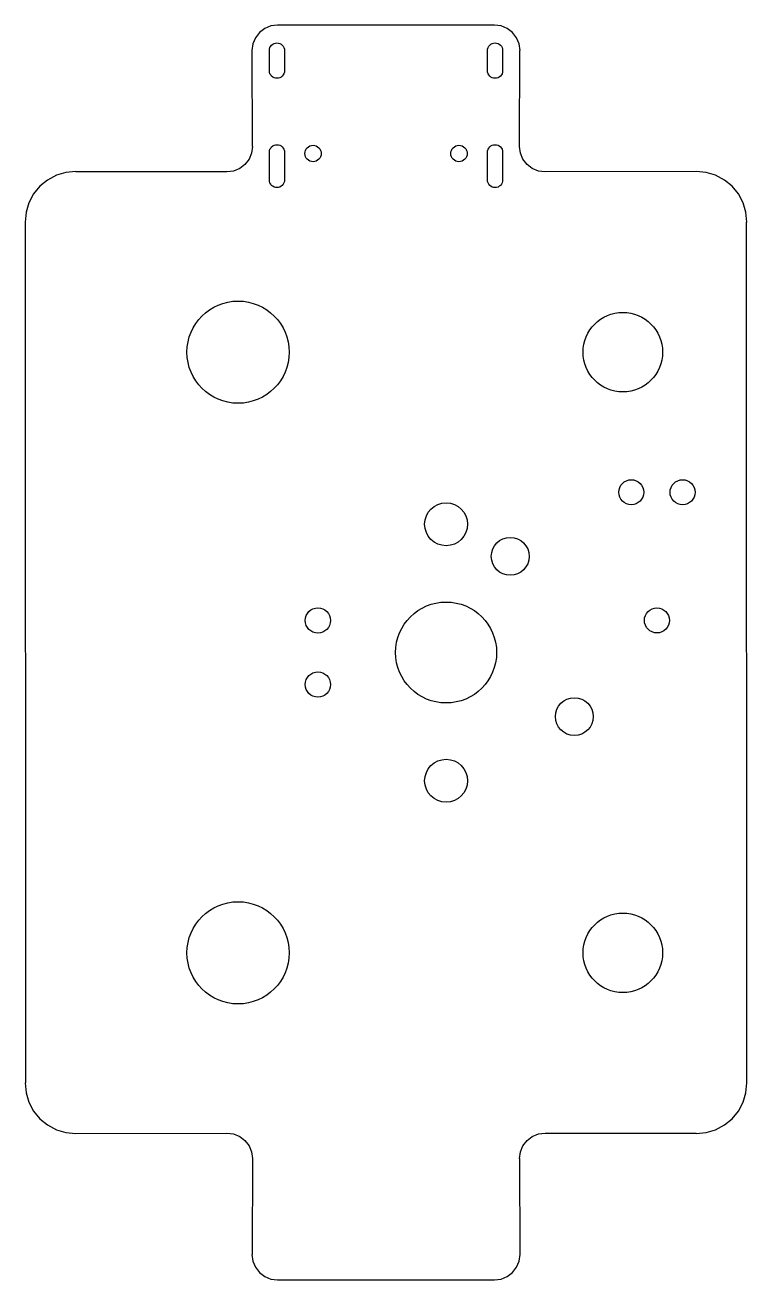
# Model space of a CAD drawing. Header units: millimetres. Extents: x 0 to 28.6, y -5.8 to 43.9.
import ezdxf

# ---------------------------------------------------------------- set-up
doc = ezdxf.new("R2010")
doc.units = ezdxf.units.MM
doc.layers.get('0').update_dxf_attribs({"linetype": 'CONTINUOUS'})

msp = doc.modelspace()

# ---------------------------------------------------------------- linework, layer by layer
msp.add_lwpolyline([(26.575, 38.11), (20.588, 38.1), (20.588, 38.091), (20.326, 38.126), (20.083, 38.226), (19.874, 38.387), (19.714, 38.596), (19.613, 38.839), (19.579, 39.1), (19.587, 42.9), (19.596, 42.9), (19.562, 43.161), (19.461, 43.404), (19.301, 43.613), (19.092, 43.774), (18.849, 43.874), (18.587, 43.909), (9.988, 43.9), (9.988, 43.909), (9.726, 43.874), (9.483, 43.774), (9.274, 43.613), (9.114, 43.404), (9.013, 43.161), (8.979, 42.9), (8.988, 39.1), (8.996, 39.1), (8.962, 38.839), (8.861, 38.596), (8.701, 38.387), (8.492, 38.226), (8.249, 38.126), (7.987, 38.091), (7.987, 38.1), (2, 38.1), (2, 38.11), (1.608, 38.071), (1.231, 37.957), (0.883, 37.771), (0.579, 37.521), (0.329, 37.217), (0.143, 36.869), (0.029, 36.492), (-0.01, 36.1), (0, 2), (-0.01, 2), (0.029, 1.608), (0.143, 1.231), (0.329, 0.883), (0.579, 0.579), (0.883, 0.329), (1.231, 0.143), (1.608, 0.029), (2, -0.01), (7.987, 0), (7.987, 0.009), (8.249, -0.026), (8.492, -0.126), (8.701, -0.287), (8.861, -0.496), (8.962, -0.739), (8.996, -1), (8.988, -4.8), (8.979, -4.8), (9.013, -5.061), (9.114, -5.304), (9.274, -5.513), (9.483, -5.674), (9.726, -5.774), (9.988, -5.809), (18.587, -5.8), (18.587, -5.809), (18.849, -5.774), (19.092, -5.674), (19.301, -5.513), (19.461, -5.304), (19.562, -5.061), (19.596, -4.8), (19.587, -1), (19.579, -1), (19.613, -0.739), (19.714, -0.496), (19.874, -0.287), (20.083, -0.126), (20.326, -0.026), (20.588, 0.009), (20.588, 0), (26.575, 0), (26.575, -0.01), (26.967, 0.029), (27.344, 0.143), (27.692, 0.329), (27.996, 0.579), (28.246, 0.883), (28.432, 1.231), (28.546, 1.608), (28.585, 2), (28.575, 36.1), (28.585, 36.1), (28.546, 36.492), (28.432, 36.869), (28.246, 37.217), (27.996, 37.521), (27.692, 37.771), (27.344, 37.957), (26.967, 38.071)], close=True)
for points in [[(10.268, 42.9), (10.268, 42.1, -1), (9.668, 42.1), (9.668, 42.9, -1)], [(18.908, 42.9), (18.908, 42.1, -1), (18.308, 42.1), (18.308, 42.9, -1)], [(10.268, 38.87), (10.268, 37.77, -1), (9.668, 37.77), (9.668, 38.87, -1)], [(18.908, 38.87), (18.908, 37.77, -1), (18.308, 37.77), (18.308, 38.87, -1)]]:
    msp.add_lwpolyline(points, format="xyb", close=True)
for centre, radius in [((11.398, 38.82), 0.325), ((17.178, 38.82), 0.325), ((8.429, 30.95), 2.025), ((23.669, 30.95), 1.575), ((24.003, 25.4), 0.495), ((26.035, 25.4), 0.495), ((16.669, 24.13), 0.85), ((19.209, 22.86), 0.75), ((16.669, 19.05), 2), ((11.589, 20.32), 0.5), ((25.019, 20.32), 0.495), ((11.589, 17.78), 0.5), ((21.749, 16.51), 0.75), ((16.669, 13.97), 0.85), ((8.429, 7.15), 2.025), ((23.669, 7.15), 1.575)]:
    msp.add_circle(centre, radius)

doc.saveas('drawing.dxf')
